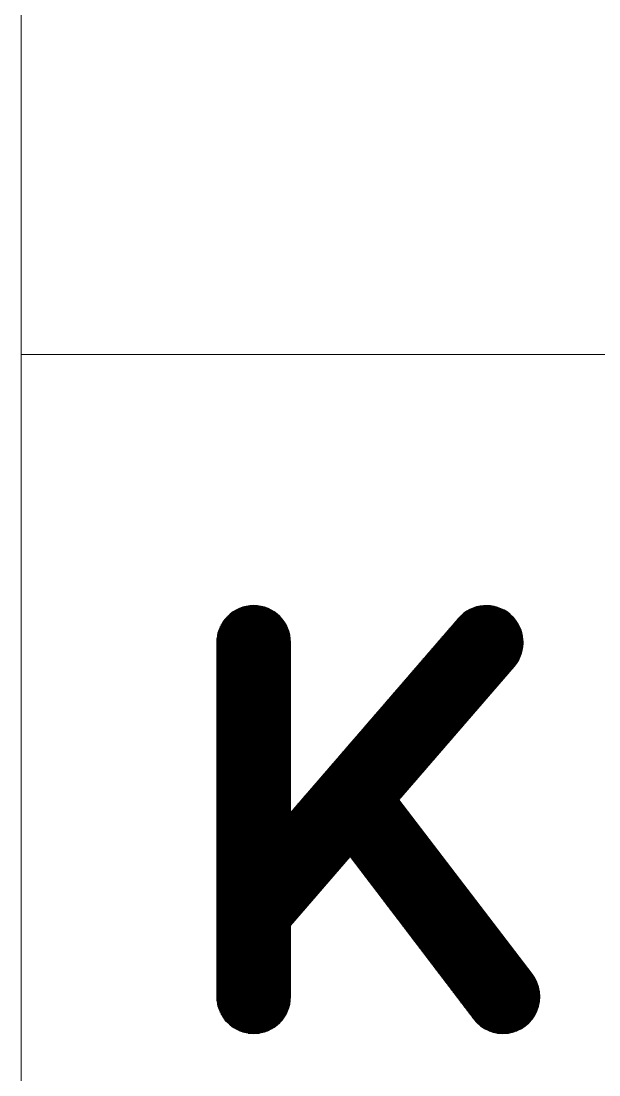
# Model space of a CAD drawing. Header units: inches. Extents: x 2106 to 2947, y -14 to 580.
# Drawn here: x 2772.9 to 2781.89, y 85.01 to 101.4 of the extents above; entities that cross this region are included whole.
import ezdxf

# ---------------------------------------------------------------- set-up
doc = ezdxf.new("R2010")
doc.units = ezdxf.units.IN
doc.header["$MEASUREMENT"] = 0
doc.layers.add('BG 0 -1', color=7, linetype='Continuous')
doc.layers.add('BG ÇÑ±¹Áö¿ª³\xad¹æ±â¼úÁÖ½ÄÈ¸»ç CI', color=7, linetype='Continuous')

msp = doc.modelspace()

# ---------------------------------------------------------------- linework, layer by layer
at = {"layer": 'BG 0 -1', "color": 7, "linetype": 'Continuous', "lineweight": 9}
for p, q in [((2772.901, 186.57), (2772.901, 4.28)), ((2772.901, 96.213), (2922.169, 96.213))]:
    msp.add_line(p, q, dxfattribs=at)
at = {"layer": 'BG ÇÑ±¹Áö¿ª³\xad¹æ±â¼úÁÖ½ÄÈ¸»ç CI', "color": 242, "linetype": 'Continuous', "lineweight": 25, "true_color": 0xd51c29}
for p, q in [((2776.438, 85.659), (2776.438, 92.302)), ((2776.455, 85.657), (2776.455, 92.304)), ((2776.473, 85.655), (2776.473, 92.306)), ((2776.49, 85.654), (2776.49, 92.307)), ((2776.507, 85.654), (2776.507, 92.308)), ((2776.525, 85.653), (2776.525, 92.308)), ((2776.542, 85.654), (2776.542, 92.308)), ((2776.559, 85.655), (2776.559, 92.307)), ((2776.577, 85.656), (2776.577, 92.305)), ((2776.594, 85.658), (2776.594, 92.303)), ((2776.612, 85.661), (2776.612, 92.301)), ((2780.05, 90.758), (2780.05, 92.301)), ((2780.067, 90.778), (2780.067, 92.304)), ((2780.084, 90.799), (2780.084, 92.305)), ((2780.102, 90.819), (2780.102, 92.307)), ((2780.119, 90.839), (2780.119, 92.308)), ((2780.137, 90.859), (2780.137, 92.308)), ((2780.154, 90.879), (2780.154, 92.308)), ((2780.171, 90.899), (2780.171, 92.307)), ((2780.189, 90.919), (2780.189, 92.306)), ((2780.206, 90.939), (2780.206, 92.304)), ((2780.223, 90.959), (2780.223, 92.302)), ((2776.113, 92.137), (2776.928, 92.137)), ((2776.125, 85.812), (2776.125, 92.15)), ((2776.131, 92.154), (2776.91, 92.154)), ((2776.143, 85.796), (2776.143, 92.165)), ((2776.15, 92.172), (2776.891, 92.172)), ((2776.16, 85.781), (2776.16, 92.18)), ((2776.171, 92.189), (2776.869, 92.189)), ((2776.177, 85.768), (2776.177, 92.194)), ((2776.195, 92.207), (2776.846, 92.207)), ((2776.195, 85.755), (2776.195, 92.206)), ((2776.212, 85.744), (2776.212, 92.218)), ((2776.222, 92.224), (2776.819, 92.224)), ((2776.229, 85.733), (2776.229, 92.228)), ((2776.247, 85.723), (2776.247, 92.238)), ((2776.252, 92.241), (2776.789, 92.241)), ((2776.264, 85.714), (2776.264, 92.247)), ((2776.282, 85.706), (2776.282, 92.256)), ((2776.288, 92.259), (2776.753, 92.259)), ((2776.299, 85.698), (2776.299, 92.263)), ((2776.316, 85.691), (2776.316, 92.27)), ((2776.332, 92.276), (2776.709, 92.276)), ((2776.334, 85.685), (2776.334, 92.277)), ((2776.351, 85.679), (2776.351, 92.282)), ((2776.368, 85.674), (2776.368, 92.287)), ((2776.386, 85.67), (2776.386, 92.292)), ((2776.392, 92.293), (2776.649, 92.293)), ((2776.403, 85.666), (2776.403, 92.296)), ((2776.421, 85.662), (2776.421, 92.299)), ((2776.629, 85.664), (2776.629, 92.298)), ((2776.646, 85.667), (2776.646, 92.294)), ((2776.664, 85.672), (2776.664, 92.29)), ((2776.681, 85.676), (2776.681, 92.285)), ((2776.698, 85.682), (2776.698, 92.28)), ((2776.716, 85.688), (2776.716, 92.274)), ((2776.733, 85.694), (2776.733, 92.267)), ((2776.75, 85.702), (2776.75, 92.26)), ((2776.768, 85.71), (2776.768, 92.252)), ((2776.785, 85.718), (2776.785, 92.243)), ((2776.803, 85.728), (2776.803, 92.234)), ((2776.82, 85.738), (2776.82, 92.223)), ((2776.837, 85.749), (2776.837, 92.212)), ((2776.855, 85.761), (2776.855, 92.2)), ((2776.872, 85.774), (2776.872, 92.187)), ((2776.889, 85.788), (2776.889, 92.173)), ((2776.907, 85.803), (2776.907, 92.158)), ((2776.924, 85.82), (2776.924, 92.141)), ((2779.73, 92.137), (2780.546, 92.137)), ((2779.737, 90.397), (2779.737, 92.144)), ((2779.748, 92.154), (2780.528, 92.154)), ((2779.754, 90.417), (2779.754, 92.161)), ((2779.767, 92.172), (2780.508, 92.172)), ((2779.772, 90.437), (2779.772, 92.176)), ((2779.789, 90.457), (2779.789, 92.19)), ((2779.789, 92.189), (2780.487, 92.189)), ((2779.807, 90.477), (2779.807, 92.202)), ((2779.813, 92.207), (2780.463, 92.207)), ((2779.824, 90.497), (2779.824, 92.214)), ((2779.839, 92.224), (2780.436, 92.224)), ((2779.841, 90.517), (2779.841, 92.225)), ((2779.859, 90.537), (2779.859, 92.235)), ((2779.87, 92.241), (2780.406, 92.241)), ((2779.876, 90.557), (2779.876, 92.245)), ((2779.893, 90.577), (2779.893, 92.253)), ((2779.905, 92.259), (2780.37, 92.259)), ((2779.911, 90.598), (2779.911, 92.261)), ((2779.928, 90.618), (2779.928, 92.268)), ((2779.945, 90.638), (2779.945, 92.275)), ((2779.949, 92.276), (2780.326, 92.276)), ((2779.963, 90.658), (2779.963, 92.281)), ((2779.98, 90.678), (2779.98, 92.286)), ((2779.998, 90.698), (2779.998, 92.291)), ((2780.01, 92.293), (2780.266, 92.293)), ((2780.015, 90.718), (2780.015, 92.295)), ((2780.032, 90.738), (2780.032, 92.298)), ((2780.241, 90.98), (2780.241, 92.299)), ((2780.258, 91), (2780.258, 92.295)), ((2780.275, 91.02), (2780.275, 92.291)), ((2780.293, 91.04), (2780.293, 92.287)), ((2780.31, 91.06), (2780.31, 92.281)), ((2780.328, 91.08), (2780.328, 92.276)), ((2780.345, 91.1), (2780.345, 92.269)), ((2780.362, 91.12), (2780.362, 92.262)), ((2780.38, 91.14), (2780.38, 92.254)), ((2780.397, 91.16), (2780.397, 92.246)), ((2780.414, 91.181), (2780.414, 92.237)), ((2780.432, 91.201), (2780.432, 92.227)), ((2780.449, 91.221), (2780.449, 92.216)), ((2780.466, 91.241), (2780.466, 92.204)), ((2780.484, 91.261), (2780.484, 92.191)), ((2780.501, 91.281), (2780.501, 92.178)), ((2780.519, 91.301), (2780.519, 92.163)), ((2780.536, 91.321), (2780.536, 92.147)), ((2776.003, 91.981), (2777.038, 91.981)), ((2776.004, 85.98), (2776.004, 91.982)), ((2776.012, 91.998), (2777.029, 91.998)), ((2776.021, 92.016), (2777.02, 92.016)), ((2776.021, 85.946), (2776.021, 92.015)), ((2776.031, 92.033), (2777.009, 92.033)), ((2776.038, 85.917), (2776.038, 92.044)), ((2776.042, 92.05), (2776.999, 92.05)), ((2776.054, 92.068), (2776.987, 92.068)), ((2776.056, 85.892), (2776.056, 92.07)), ((2776.067, 92.085), (2776.974, 92.085)), ((2776.073, 85.869), (2776.073, 92.093)), ((2776.081, 92.102), (2776.96, 92.102)), ((2776.091, 85.848), (2776.091, 92.113)), ((2776.096, 92.12), (2776.945, 92.12)), ((2776.108, 85.829), (2776.108, 92.132)), ((2776.941, 85.838), (2776.941, 92.123)), ((2776.959, 85.858), (2776.959, 92.104)), ((2776.976, 85.88), (2776.976, 92.082)), ((2776.994, 85.904), (2776.994, 92.058)), ((2777.011, 85.931), (2777.011, 92.031)), ((2777.028, 85.962), (2777.028, 92)), ((2779.705, 92.11), (2777.093, 89.086)), ((2779.593, 91.981), (2780.655, 91.981)), ((2779.598, 90.236), (2779.598, 91.986)), ((2779.608, 91.998), (2780.646, 91.998)), ((2779.616, 90.256), (2779.616, 92.007)), ((2779.623, 92.016), (2780.637, 92.016)), ((2779.633, 90.276), (2779.633, 92.027)), ((2779.638, 92.033), (2780.627, 92.033)), ((2779.65, 90.296), (2779.65, 92.047)), ((2779.653, 92.05), (2780.616, 92.05)), ((2779.668, 92.068), (2780.604, 92.068)), ((2779.668, 90.316), (2779.668, 92.067)), ((2779.683, 92.085), (2780.591, 92.085)), ((2779.685, 90.336), (2779.685, 92.087)), ((2779.698, 92.102), (2780.577, 92.102)), ((2779.702, 90.356), (2779.702, 92.107)), ((2779.714, 92.12), (2780.562, 92.12)), ((2779.72, 90.376), (2779.72, 92.127)), ((2780.553, 91.341), (2780.553, 92.129)), ((2780.571, 91.361), (2780.571, 92.11)), ((2780.588, 91.383), (2780.588, 92.089)), ((2780.605, 91.406), (2780.605, 92.066)), ((2780.623, 91.432), (2780.623, 92.039)), ((2780.64, 91.462), (2780.64, 92.01)), ((2780.657, 91.496), (2780.657, 91.975)), ((2775.955, 91.825), (2777.086, 91.825)), ((2775.958, 91.842), (2777.083, 91.842)), ((2775.962, 91.859), (2777.079, 91.859)), ((2775.966, 91.877), (2777.075, 91.877)), ((2775.969, 86.073), (2775.969, 91.888)), ((2775.971, 91.894), (2777.07, 91.894)), ((2775.976, 91.911), (2777.065, 91.911)), ((2775.982, 91.929), (2777.059, 91.929)), ((2775.986, 86.02), (2775.986, 91.941)), ((2775.988, 91.946), (2777.053, 91.946)), ((2775.996, 91.963), (2777.045, 91.963)), ((2777.046, 85.998), (2777.046, 91.963)), ((2777.063, 86.044), (2777.063, 91.918)), ((2777.08, 86.107), (2777.08, 91.854)), ((2779.458, 91.825), (2780.703, 91.825)), ((2779.459, 90.075), (2779.459, 91.826)), ((2779.473, 91.842), (2780.7, 91.842)), ((2779.477, 90.095), (2779.477, 91.846)), ((2779.488, 91.859), (2780.696, 91.859)), ((2779.494, 90.115), (2779.494, 91.866)), ((2779.503, 91.877), (2780.692, 91.877)), ((2779.511, 90.135), (2779.511, 91.886)), ((2779.518, 91.894), (2780.688, 91.894)), ((2779.529, 90.155), (2779.529, 91.906)), ((2779.533, 91.911), (2780.682, 91.911)), ((2779.546, 90.175), (2779.546, 91.926)), ((2779.548, 91.929), (2780.676, 91.929)), ((2779.563, 91.946), (2780.67, 91.946)), ((2779.563, 90.196), (2779.563, 91.946)), ((2779.578, 91.963), (2780.663, 91.963)), ((2779.581, 90.216), (2779.581, 91.966)), ((2780.675, 91.538), (2780.675, 91.933)), ((2780.692, 91.594), (2780.692, 91.877)), ((2775.948, 91.738), (2777.093, 91.738)), ((2775.948, 91.736), (2775.948, 86.226)), ((2775.948, 91.72), (2777.093, 91.72)), ((2775.948, 91.703), (2777.093, 91.703)), ((2775.948, 91.686), (2777.093, 91.686)), ((2775.948, 91.668), (2777.093, 91.668)), ((2775.948, 91.651), (2777.093, 91.651)), ((2775.949, 91.772), (2777.092, 91.772)), ((2775.949, 91.755), (2777.092, 91.755)), ((2775.951, 91.79), (2777.09, 91.79)), ((2775.952, 86.163), (2775.952, 91.798)), ((2775.953, 91.807), (2777.088, 91.807)), ((2777.093, 89.086), (2777.093, 91.736)), ((2779.303, 89.894), (2779.303, 91.645)), ((2779.308, 91.651), (2780.704, 91.651)), ((2779.32, 89.914), (2779.32, 91.665)), ((2779.323, 91.668), (2780.706, 91.668)), ((2779.338, 91.686), (2780.708, 91.686)), ((2779.338, 89.934), (2779.338, 91.685)), ((2779.353, 91.703), (2780.709, 91.703)), ((2779.355, 89.954), (2779.355, 91.705)), ((2779.368, 91.72), (2780.71, 91.72)), ((2779.372, 89.974), (2779.372, 91.725)), ((2779.383, 91.738), (2780.71, 91.738)), ((2779.39, 89.995), (2779.39, 91.745)), ((2779.398, 91.755), (2780.71, 91.755)), ((2779.407, 90.015), (2779.407, 91.765)), ((2779.413, 91.772), (2780.709, 91.772)), ((2779.425, 90.035), (2779.425, 91.785)), ((2779.428, 91.79), (2780.707, 91.79)), ((2779.442, 90.055), (2779.442, 91.806)), ((2779.443, 91.807), (2780.706, 91.807)), ((2780.71, 91.713), (2780.71, 91.759)), ((2775.948, 91.634), (2777.093, 91.634)), ((2775.948, 91.616), (2777.093, 91.616)), ((2775.948, 91.599), (2777.093, 91.599)), ((2775.948, 91.581), (2777.093, 91.581)), ((2775.948, 91.564), (2777.093, 91.564)), ((2775.948, 91.547), (2777.093, 91.547)), ((2775.948, 91.529), (2777.093, 91.529)), ((2775.948, 91.512), (2777.093, 91.512)), ((2775.948, 91.495), (2777.093, 91.495)), ((2779.164, 89.733), (2779.164, 91.484)), ((2779.173, 91.495), (2780.657, 91.495)), ((2779.181, 89.753), (2779.181, 91.504)), ((2779.188, 91.512), (2780.664, 91.512)), ((2779.199, 89.773), (2779.199, 91.524)), ((2779.203, 91.529), (2780.671, 91.529)), ((2779.216, 89.794), (2779.216, 91.544)), ((2779.218, 91.547), (2780.678, 91.547)), ((2779.233, 91.564), (2780.684, 91.564)), ((2779.234, 89.814), (2779.234, 91.564)), ((2779.248, 91.581), (2780.689, 91.581)), ((2779.251, 89.834), (2779.251, 91.584)), ((2779.263, 91.599), (2780.693, 91.599)), ((2779.268, 89.854), (2779.268, 91.605)), ((2779.278, 91.616), (2780.697, 91.616)), ((2779.286, 89.874), (2779.286, 91.625)), ((2779.293, 91.634), (2780.701, 91.634)), ((2775.948, 91.477), (2777.093, 91.477)), ((2775.948, 91.46), (2777.093, 91.46)), ((2775.948, 91.443), (2777.093, 91.443)), ((2775.948, 91.425), (2777.093, 91.425)), ((2775.948, 91.408), (2777.093, 91.408)), ((2775.948, 91.39), (2777.093, 91.39)), ((2775.948, 91.373), (2777.093, 91.373)), ((2775.948, 91.356), (2777.093, 91.356)), ((2775.948, 91.338), (2777.093, 91.338)), ((2775.948, 91.321), (2777.093, 91.321)), ((2778.778, 89.286), (2780.571, 91.362)), ((2779.023, 91.321), (2780.536, 91.321)), ((2779.025, 89.572), (2779.025, 91.323)), ((2779.038, 91.338), (2780.551, 91.338)), ((2779.043, 89.593), (2779.043, 91.343)), ((2779.053, 91.356), (2780.566, 91.356)), ((2779.06, 89.613), (2779.06, 91.363)), ((2779.068, 91.373), (2780.58, 91.373)), ((2779.077, 89.633), (2779.077, 91.383)), ((2779.083, 91.39), (2780.594, 91.39)), ((2779.095, 89.653), (2779.095, 91.404)), ((2779.098, 91.408), (2780.607, 91.408)), ((2779.112, 89.673), (2779.112, 91.424)), ((2779.113, 91.425), (2780.618, 91.425)), ((2779.128, 91.443), (2780.629, 91.443)), ((2779.129, 89.693), (2779.129, 91.444)), ((2779.143, 91.46), (2780.639, 91.46)), ((2779.147, 89.713), (2779.147, 91.464)), ((2779.158, 91.477), (2780.648, 91.477)), ((2775.948, 91.304), (2777.093, 91.304)), ((2775.948, 91.286), (2777.093, 91.286)), ((2775.948, 91.269), (2777.093, 91.269)), ((2775.948, 91.252), (2777.093, 91.252)), ((2775.948, 91.234), (2777.093, 91.234)), ((2775.948, 91.217), (2777.093, 91.217)), ((2775.948, 91.199), (2777.093, 91.199)), ((2775.948, 91.182), (2777.093, 91.182)), ((2775.948, 91.165), (2777.093, 91.165)), ((2778.886, 89.412), (2778.886, 91.162)), ((2778.888, 91.165), (2780.401, 91.165)), ((2778.903, 91.182), (2780.416, 91.182)), ((2778.904, 89.432), (2778.904, 91.182)), ((2778.918, 91.199), (2780.431, 91.199)), ((2778.921, 89.452), (2778.921, 91.203)), ((2778.933, 91.217), (2780.446, 91.217)), ((2778.938, 89.472), (2778.938, 91.223)), ((2778.948, 91.234), (2780.461, 91.234)), ((2778.956, 89.492), (2778.956, 91.243)), ((2778.963, 91.252), (2780.476, 91.252)), ((2778.973, 89.512), (2778.973, 91.263)), ((2778.978, 91.269), (2780.491, 91.269)), ((2778.99, 89.532), (2778.99, 91.283)), ((2778.993, 91.286), (2780.506, 91.286)), ((2779.008, 91.304), (2780.521, 91.304)), ((2779.008, 89.552), (2779.008, 91.303)), ((2775.948, 91.147), (2777.093, 91.147)), ((2775.948, 91.13), (2777.093, 91.13)), ((2775.948, 91.113), (2777.093, 91.113)), ((2775.948, 91.095), (2777.093, 91.095)), ((2775.948, 91.078), (2777.093, 91.078)), ((2775.948, 91.061), (2777.093, 91.061)), ((2775.948, 91.043), (2777.093, 91.043)), ((2775.948, 91.026), (2777.093, 91.026)), ((2775.948, 91.008), (2777.093, 91.008)), ((2775.948, 90.991), (2777.093, 90.991)), ((2778.738, 90.991), (2780.251, 90.991)), ((2778.747, 87.451), (2778.747, 91.002)), ((2778.753, 91.008), (2780.266, 91.008)), ((2778.765, 87.428), (2778.765, 91.022)), ((2778.768, 91.026), (2780.281, 91.026)), ((2778.782, 89.291), (2778.782, 91.042)), ((2778.783, 91.043), (2780.296, 91.043)), ((2778.798, 91.061), (2780.311, 91.061)), ((2778.799, 89.311), (2778.799, 91.062)), ((2778.813, 91.078), (2780.326, 91.078)), ((2778.817, 89.331), (2778.817, 91.082)), ((2778.828, 91.095), (2780.341, 91.095)), ((2778.834, 89.351), (2778.834, 91.102)), ((2778.843, 91.113), (2780.356, 91.113)), ((2778.852, 89.371), (2778.852, 91.122)), ((2778.858, 91.13), (2780.371, 91.13)), ((2778.869, 89.392), (2778.869, 91.142)), ((2778.873, 91.147), (2780.386, 91.147)), ((2775.948, 90.974), (2777.093, 90.974)), ((2775.948, 90.956), (2777.093, 90.956)), ((2775.948, 90.939), (2777.093, 90.939)), ((2775.948, 90.922), (2777.093, 90.922)), ((2775.948, 90.904), (2777.093, 90.904)), ((2775.948, 90.887), (2777.093, 90.887)), ((2775.948, 90.869), (2777.093, 90.869)), ((2775.948, 90.852), (2777.093, 90.852)), ((2775.948, 90.835), (2777.093, 90.835)), ((2778.603, 90.835), (2780.116, 90.835)), ((2778.608, 87.634), (2778.608, 90.841)), ((2778.618, 90.852), (2780.131, 90.852)), ((2778.626, 87.611), (2778.626, 90.861)), ((2778.633, 90.869), (2780.146, 90.869)), ((2778.643, 87.588), (2778.643, 90.881)), ((2778.648, 90.887), (2780.161, 90.887)), ((2778.661, 87.565), (2778.661, 90.901)), ((2778.663, 90.904), (2780.176, 90.904)), ((2778.678, 90.922), (2780.191, 90.922)), ((2778.678, 87.542), (2778.678, 90.921)), ((2778.693, 90.939), (2780.206, 90.939)), ((2778.695, 87.519), (2778.695, 90.941)), ((2778.708, 90.956), (2780.221, 90.956)), ((2778.713, 87.496), (2778.713, 90.961)), ((2778.723, 90.974), (2780.236, 90.974)), ((2778.73, 87.474), (2778.73, 90.981)), ((2775.948, 90.817), (2777.093, 90.817)), ((2775.948, 90.8), (2777.093, 90.8)), ((2775.948, 90.783), (2777.093, 90.783)), ((2775.948, 90.765), (2777.093, 90.765)), ((2775.948, 90.748), (2777.093, 90.748)), ((2775.948, 90.731), (2777.093, 90.731)), ((2775.948, 90.713), (2777.093, 90.713)), ((2775.948, 90.696), (2777.093, 90.696)), ((2775.948, 90.678), (2777.093, 90.678)), ((2775.948, 90.661), (2777.093, 90.661)), ((2778.453, 90.661), (2779.966, 90.661)), ((2778.468, 90.678), (2779.981, 90.678)), ((2778.47, 87.816), (2778.47, 90.68)), ((2778.483, 90.696), (2779.996, 90.696)), ((2778.487, 87.793), (2778.487, 90.7)), ((2778.498, 90.713), (2780.011, 90.713)), ((2778.504, 87.771), (2778.504, 90.72)), ((2778.513, 90.731), (2780.026, 90.731)), ((2778.522, 87.748), (2778.522, 90.74)), ((2778.528, 90.748), (2780.041, 90.748)), ((2778.539, 87.725), (2778.539, 90.76)), ((2778.543, 90.765), (2780.056, 90.765)), ((2778.556, 87.702), (2778.556, 90.78)), ((2778.558, 90.783), (2780.071, 90.783)), ((2778.573, 90.8), (2780.086, 90.8)), ((2778.574, 87.679), (2778.574, 90.801)), ((2778.588, 90.817), (2780.101, 90.817)), ((2778.591, 87.656), (2778.591, 90.821)), ((2775.948, 90.644), (2777.093, 90.644)), ((2775.948, 90.626), (2777.093, 90.626)), ((2775.948, 90.609), (2777.093, 90.609)), ((2775.948, 90.592), (2777.093, 90.592)), ((2775.948, 90.574), (2777.093, 90.574)), ((2775.948, 90.557), (2777.093, 90.557)), ((2775.948, 90.54), (2777.093, 90.54)), ((2775.948, 90.522), (2777.093, 90.522)), ((2775.948, 90.505), (2777.093, 90.505)), ((2778.313, 88.022), (2778.313, 90.499)), ((2778.318, 90.505), (2779.831, 90.505)), ((2778.331, 87.999), (2778.331, 90.519)), ((2778.333, 90.522), (2779.846, 90.522)), ((2778.348, 90.54), (2779.861, 90.54)), ((2778.348, 87.976), (2778.348, 90.539)), ((2778.363, 90.557), (2779.876, 90.557)), ((2778.365, 87.953), (2778.365, 90.559)), ((2778.378, 90.574), (2779.891, 90.574)), ((2778.383, 87.93), (2778.383, 90.579)), ((2778.393, 90.592), (2779.906, 90.592)), ((2778.4, 87.908), (2778.4, 90.6)), ((2778.408, 90.609), (2779.921, 90.609)), ((2778.417, 87.885), (2778.417, 90.62)), ((2778.423, 90.626), (2779.936, 90.626)), ((2778.435, 87.862), (2778.435, 90.64)), ((2778.438, 90.644), (2779.951, 90.644)), ((2778.452, 87.839), (2778.452, 90.66)), ((2775.948, 90.487), (2777.093, 90.487)), ((2775.948, 90.47), (2777.093, 90.47)), ((2775.948, 90.453), (2777.093, 90.453)), ((2775.948, 90.435), (2777.093, 90.435)), ((2775.948, 90.418), (2777.093, 90.418)), ((2775.948, 90.401), (2777.093, 90.401)), ((2775.948, 90.383), (2777.093, 90.383)), ((2775.948, 90.366), (2777.093, 90.366)), ((2775.948, 90.349), (2777.093, 90.349)), ((2778.174, 88.204), (2778.174, 90.338)), ((2778.183, 90.349), (2779.696, 90.349)), ((2778.192, 88.182), (2778.192, 90.358)), ((2778.198, 90.366), (2779.711, 90.366)), ((2778.209, 88.159), (2778.209, 90.378)), ((2778.213, 90.383), (2779.726, 90.383)), ((2778.226, 88.136), (2778.226, 90.398)), ((2778.228, 90.401), (2779.741, 90.401)), ((2778.243, 90.418), (2779.756, 90.418)), ((2778.244, 88.113), (2778.244, 90.419)), ((2778.258, 90.435), (2779.771, 90.435)), ((2778.261, 88.09), (2778.261, 90.439)), ((2778.273, 90.453), (2779.786, 90.453)), ((2778.279, 88.067), (2778.279, 90.459)), ((2778.288, 90.47), (2779.801, 90.47)), ((2778.296, 88.045), (2778.296, 90.479)), ((2778.303, 90.487), (2779.816, 90.487)), ((2775.948, 90.331), (2777.093, 90.331)), ((2775.948, 90.314), (2777.093, 90.314)), ((2775.948, 90.296), (2777.093, 90.296)), ((2775.948, 90.279), (2777.093, 90.279)), ((2775.948, 90.262), (2777.093, 90.262)), ((2775.948, 90.244), (2777.093, 90.244)), ((2775.948, 90.227), (2777.093, 90.227)), ((2775.948, 90.21), (2777.093, 90.21)), ((2775.948, 90.192), (2777.093, 90.192)), ((2775.948, 90.175), (2777.093, 90.175)), ((2778.033, 90.175), (2779.546, 90.175)), ((2778.035, 88.387), (2778.035, 90.177)), ((2778.048, 90.192), (2779.561, 90.192)), ((2778.053, 88.364), (2778.053, 90.197)), ((2778.063, 90.21), (2779.576, 90.21)), ((2778.07, 88.342), (2778.07, 90.218)), ((2778.078, 90.227), (2779.591, 90.227)), ((2778.087, 88.319), (2778.087, 90.238)), ((2778.093, 90.244), (2779.606, 90.244)), ((2778.105, 88.296), (2778.105, 90.258)), ((2778.108, 90.262), (2779.621, 90.262)), ((2778.122, 88.273), (2778.122, 90.278)), ((2778.123, 90.279), (2779.636, 90.279)), ((2778.138, 90.296), (2779.651, 90.296)), ((2778.14, 88.25), (2778.14, 90.298)), ((2778.153, 90.314), (2779.666, 90.314)), ((2778.157, 88.227), (2778.157, 90.318)), ((2778.168, 90.331), (2779.681, 90.331)), ((2775.948, 90.158), (2777.093, 90.158)), ((2775.948, 90.14), (2777.093, 90.14)), ((2775.948, 90.123), (2777.093, 90.123)), ((2775.948, 90.105), (2777.093, 90.105)), ((2775.948, 90.088), (2777.093, 90.088)), ((2775.948, 90.071), (2777.093, 90.071)), ((2775.948, 90.053), (2777.093, 90.053)), ((2775.948, 90.036), (2777.093, 90.036)), ((2775.948, 90.019), (2777.093, 90.019)), ((2777.896, 88.266), (2777.896, 90.017)), ((2777.898, 90.019), (2779.411, 90.019)), ((2777.913, 90.036), (2779.426, 90.036)), ((2777.914, 88.286), (2777.914, 90.037)), ((2777.928, 90.053), (2779.441, 90.053)), ((2777.931, 88.306), (2777.931, 90.057)), ((2777.943, 90.071), (2779.456, 90.071)), ((2777.949, 88.326), (2777.949, 90.077)), ((2777.958, 90.088), (2779.471, 90.088)), ((2777.966, 88.346), (2777.966, 90.097)), ((2777.973, 90.105), (2779.486, 90.105)), ((2777.983, 88.366), (2777.983, 90.117)), ((2777.988, 90.123), (2779.501, 90.123)), ((2778.001, 88.386), (2778.001, 90.137)), ((2778.003, 90.14), (2779.516, 90.14)), ((2778.018, 90.158), (2779.531, 90.158)), ((2778.018, 88.407), (2778.018, 90.157)), ((2775.948, 90.001), (2777.093, 90.001)), ((2775.948, 89.984), (2777.093, 89.984)), ((2775.948, 89.967), (2777.093, 89.967)), ((2775.948, 89.949), (2777.093, 89.949)), ((2775.948, 89.932), (2777.093, 89.932)), ((2775.948, 89.914), (2777.093, 89.914)), ((2775.948, 89.897), (2777.093, 89.897)), ((2775.948, 89.88), (2777.093, 89.88)), ((2775.948, 89.862), (2777.093, 89.862)), ((2775.948, 89.845), (2777.093, 89.845)), ((2777.748, 89.845), (2779.261, 89.845)), ((2777.758, 88.105), (2777.758, 89.856)), ((2777.763, 89.862), (2779.276, 89.862)), ((2777.775, 88.125), (2777.775, 89.876)), ((2777.778, 89.88), (2779.291, 89.88)), ((2777.792, 88.145), (2777.792, 89.896)), ((2777.793, 89.897), (2779.306, 89.897)), ((2777.808, 89.914), (2779.321, 89.914)), ((2777.81, 88.165), (2777.81, 89.916)), ((2777.823, 89.932), (2779.336, 89.932)), ((2777.827, 88.185), (2777.827, 89.936)), ((2777.838, 89.949), (2779.351, 89.949)), ((2777.844, 88.206), (2777.844, 89.956)), ((2777.853, 89.967), (2779.366, 89.967)), ((2777.862, 88.226), (2777.862, 89.976)), ((2777.868, 89.984), (2779.381, 89.984)), ((2777.879, 88.246), (2777.879, 89.996)), ((2777.883, 90.001), (2779.396, 90.001)), ((2775.948, 89.828), (2777.093, 89.828)), ((2775.948, 89.81), (2777.093, 89.81)), ((2775.948, 89.793), (2777.093, 89.793)), ((2775.948, 89.776), (2777.093, 89.776)), ((2775.948, 89.758), (2777.093, 89.758)), ((2775.948, 89.741), (2777.093, 89.741)), ((2775.948, 89.723), (2777.093, 89.723)), ((2775.948, 89.706), (2777.093, 89.706)), ((2775.948, 89.689), (2777.093, 89.689)), ((2777.613, 89.689), (2779.126, 89.689)), ((2777.619, 87.944), (2777.619, 89.695)), ((2777.628, 89.706), (2779.141, 89.706)), ((2777.636, 87.964), (2777.636, 89.715)), ((2777.643, 89.723), (2779.156, 89.723)), ((2777.653, 87.984), (2777.653, 89.735)), ((2777.658, 89.741), (2779.171, 89.741)), ((2777.671, 88.005), (2777.671, 89.755)), ((2777.673, 89.758), (2779.186, 89.758)), ((2777.688, 89.776), (2779.201, 89.776)), ((2777.688, 88.025), (2777.688, 89.775)), ((2777.703, 89.793), (2779.216, 89.793)), ((2777.705, 88.045), (2777.705, 89.795)), ((2777.718, 89.81), (2779.231, 89.81)), ((2777.723, 88.065), (2777.723, 89.816)), ((2777.733, 89.828), (2779.246, 89.828)), ((2777.74, 88.085), (2777.74, 89.836)), ((2775.948, 89.671), (2777.093, 89.671)), ((2775.948, 89.654), (2777.093, 89.654)), ((2775.948, 89.637), (2777.093, 89.637)), ((2775.948, 89.619), (2777.093, 89.619)), ((2775.948, 89.602), (2777.093, 89.602)), ((2775.948, 89.585), (2777.093, 89.585)), ((2775.948, 89.567), (2777.093, 89.567)), ((2775.948, 89.55), (2777.093, 89.55)), ((2775.948, 89.532), (2777.093, 89.532)), ((2775.948, 89.515), (2777.093, 89.515)), ((2777.462, 87.763), (2777.462, 89.514)), ((2777.463, 89.515), (2778.976, 89.515)), ((2777.478, 89.532), (2778.991, 89.532)), ((2777.48, 87.783), (2777.48, 89.534)), ((2777.493, 89.55), (2779.006, 89.55)), ((2777.497, 87.804), (2777.497, 89.554)), ((2777.508, 89.567), (2779.021, 89.567)), ((2777.514, 87.824), (2777.514, 89.574)), ((2777.523, 89.585), (2779.036, 89.585)), ((2777.532, 87.844), (2777.532, 89.594)), ((2777.538, 89.602), (2779.051, 89.602)), ((2777.549, 87.864), (2777.549, 89.615)), ((2777.553, 89.619), (2779.066, 89.619)), ((2777.567, 87.884), (2777.567, 89.635)), ((2777.568, 89.637), (2779.081, 89.637)), ((2777.583, 89.654), (2779.096, 89.654)), ((2777.584, 87.904), (2777.584, 89.655)), ((2777.598, 89.671), (2779.111, 89.671)), ((2777.601, 87.924), (2777.601, 89.675)), ((2775.948, 89.498), (2777.093, 89.498)), ((2775.948, 89.48), (2777.093, 89.48)), ((2775.948, 89.463), (2777.093, 89.463)), ((2775.948, 89.446), (2777.093, 89.446)), ((2775.948, 89.428), (2777.093, 89.428)), ((2775.948, 89.411), (2777.093, 89.411)), ((2775.948, 89.394), (2777.093, 89.394)), ((2775.948, 89.376), (2777.093, 89.376)), ((2775.948, 89.359), (2777.093, 89.359)), ((2777.323, 87.603), (2777.323, 89.353)), ((2777.328, 89.359), (2778.841, 89.359)), ((2777.341, 87.623), (2777.341, 89.373)), ((2777.343, 89.376), (2778.856, 89.376)), ((2777.358, 89.394), (2778.871, 89.394)), ((2777.358, 87.643), (2777.358, 89.393)), ((2777.373, 89.411), (2778.886, 89.411)), ((2777.376, 87.663), (2777.376, 89.414)), ((2777.388, 89.428), (2778.901, 89.428)), ((2777.393, 87.683), (2777.393, 89.434)), ((2777.403, 89.446), (2778.916, 89.446)), ((2777.41, 87.703), (2777.41, 89.454)), ((2777.418, 89.463), (2778.931, 89.463)), ((2777.428, 87.723), (2777.428, 89.474)), ((2777.433, 89.48), (2778.946, 89.48)), ((2777.445, 87.743), (2777.445, 89.494)), ((2777.448, 89.498), (2778.961, 89.498)), ((2775.948, 89.341), (2777.093, 89.341)), ((2775.948, 89.324), (2777.093, 89.324)), ((2775.948, 89.307), (2777.093, 89.307)), ((2775.948, 89.289), (2777.093, 89.289)), ((2775.948, 89.272), (2777.093, 89.272)), ((2775.948, 89.255), (2777.093, 89.255)), ((2775.948, 89.237), (2777.093, 89.237)), ((2775.948, 89.22), (2777.093, 89.22)), ((2775.948, 89.203), (2777.093, 89.203)), ((2775.948, 89.185), (2777.093, 89.185)), ((2777.178, 89.185), (2778.855, 89.185)), ((2777.185, 87.442), (2777.185, 89.192)), ((2777.193, 89.203), (2778.842, 89.203)), ((2777.202, 87.462), (2777.202, 89.213)), ((2777.208, 89.22), (2778.829, 89.22)), ((2777.219, 87.482), (2777.219, 89.233)), ((2777.223, 89.237), (2778.816, 89.237)), ((2777.237, 87.502), (2777.237, 89.253)), ((2777.238, 89.255), (2778.802, 89.255)), ((2777.253, 89.272), (2778.789, 89.272)), ((2777.254, 87.522), (2777.254, 89.273)), ((2777.268, 89.289), (2778.781, 89.289)), ((2777.271, 87.542), (2777.271, 89.293)), ((2777.283, 89.307), (2778.796, 89.307)), ((2777.289, 87.562), (2777.289, 89.313)), ((2777.298, 89.324), (2778.811, 89.324)), ((2777.306, 87.582), (2777.306, 89.333)), ((2777.313, 89.341), (2778.826, 89.341)), ((2780.852, 86.574), (2778.778, 89.286)), ((2778.782, 87.405), (2778.782, 89.281)), ((2778.799, 87.382), (2778.799, 89.258)), ((2778.817, 87.359), (2778.817, 89.236)), ((2778.834, 87.337), (2778.834, 89.213)), ((2778.852, 87.314), (2778.852, 89.19)), ((2775.948, 89.168), (2777.093, 89.168)), ((2775.948, 89.15), (2777.093, 89.15)), ((2775.948, 89.133), (2777.093, 89.133)), ((2775.948, 89.116), (2777.093, 89.116)), ((2775.948, 89.098), (2777.093, 89.098)), ((2775.948, 89.081), (2778.935, 89.081)), ((2775.948, 89.064), (2778.948, 89.064)), ((2775.948, 89.046), (2778.962, 89.046)), ((2775.948, 89.029), (2778.975, 89.029)), ((2777.098, 87.341), (2777.098, 89.092)), ((2777.103, 89.098), (2778.922, 89.098)), ((2777.115, 87.361), (2777.115, 89.112)), ((2777.118, 89.116), (2778.909, 89.116)), ((2777.132, 87.381), (2777.132, 89.132)), ((2777.133, 89.133), (2778.895, 89.133)), ((2777.148, 89.15), (2778.882, 89.15)), ((2777.15, 87.402), (2777.15, 89.152)), ((2777.163, 89.168), (2778.869, 89.168)), ((2777.167, 87.422), (2777.167, 89.172)), ((2778.869, 87.291), (2778.869, 89.167)), ((2778.886, 87.268), (2778.886, 89.145)), ((2778.904, 87.245), (2778.904, 89.122)), ((2778.921, 87.222), (2778.921, 89.099)), ((2778.938, 87.2), (2778.938, 89.077)), ((2778.956, 87.177), (2778.956, 89.054)), ((2778.973, 87.154), (2778.973, 89.031)), ((2775.948, 89.011), (2778.988, 89.011)), ((2775.948, 88.994), (2779.001, 88.994)), ((2775.948, 88.977), (2779.015, 88.977)), ((2775.948, 88.959), (2779.028, 88.959)), ((2775.948, 88.942), (2779.041, 88.942)), ((2775.948, 88.925), (2779.055, 88.925)), ((2775.948, 88.907), (2779.068, 88.907)), ((2775.948, 88.89), (2779.081, 88.89)), ((2775.948, 88.873), (2779.094, 88.873)), ((2778.99, 87.131), (2778.99, 89.009)), ((2779.008, 87.108), (2779.008, 88.986)), ((2779.025, 87.085), (2779.025, 88.963)), ((2779.043, 87.063), (2779.043, 88.94)), ((2779.06, 87.04), (2779.06, 88.918)), ((2779.077, 87.017), (2779.077, 88.895)), ((2779.095, 86.994), (2779.095, 88.872)), ((2775.948, 88.855), (2779.108, 88.855)), ((2775.948, 88.838), (2779.121, 88.838)), ((2775.948, 88.82), (2779.134, 88.82)), ((2775.948, 88.803), (2779.147, 88.803)), ((2775.948, 88.786), (2779.161, 88.786)), ((2775.948, 88.768), (2779.174, 88.768)), ((2775.948, 88.751), (2779.187, 88.751)), ((2775.948, 88.734), (2779.201, 88.734)), ((2775.948, 88.716), (2779.214, 88.716)), ((2775.948, 88.699), (2779.227, 88.699)), ((2779.112, 86.971), (2779.112, 88.85)), ((2779.129, 86.948), (2779.129, 88.827)), ((2779.147, 86.926), (2779.147, 88.804)), ((2779.164, 86.903), (2779.164, 88.781)), ((2779.181, 86.88), (2779.181, 88.759)), ((2779.199, 86.857), (2779.199, 88.736)), ((2779.216, 86.834), (2779.216, 88.713)), ((2775.948, 88.682), (2779.24, 88.682)), ((2775.948, 88.664), (2779.254, 88.664)), ((2775.948, 88.647), (2779.267, 88.647)), ((2775.948, 88.629), (2779.28, 88.629)), ((2775.948, 88.612), (2779.293, 88.612)), ((2775.948, 88.595), (2779.307, 88.595)), ((2775.948, 88.577), (2779.32, 88.577)), ((2775.948, 88.56), (2779.333, 88.56)), ((2775.948, 88.543), (2779.347, 88.543)), ((2779.234, 86.811), (2779.234, 88.691)), ((2779.251, 86.788), (2779.251, 88.668)), ((2779.268, 86.766), (2779.268, 88.645)), ((2779.286, 86.743), (2779.286, 88.622)), ((2779.303, 86.72), (2779.303, 88.6)), ((2779.32, 86.697), (2779.32, 88.577)), ((2779.338, 86.674), (2779.338, 88.554)), ((2779.355, 86.651), (2779.355, 88.532)), ((2775.948, 88.525), (2779.36, 88.525)), ((2775.948, 88.508), (2779.373, 88.508)), ((2775.948, 88.491), (2779.386, 88.491)), ((2775.948, 88.473), (2779.4, 88.473)), ((2775.948, 88.456), (2779.413, 88.456)), ((2775.948, 88.438), (2779.426, 88.438)), ((2775.948, 88.421), (2779.44, 88.421)), ((2775.948, 88.404), (2778.016, 88.404)), ((2775.948, 88.386), (2778.001, 88.386)), ((2775.948, 88.369), (2777.986, 88.369)), ((2777.093, 87.335), (2778.019, 88.408)), ((2778.019, 88.408), (2779.943, 85.879)), ((2778.023, 88.404), (2779.453, 88.404)), ((2778.036, 88.386), (2779.466, 88.386)), ((2778.049, 88.369), (2779.479, 88.369)), ((2779.372, 86.629), (2779.372, 88.509)), ((2779.39, 86.606), (2779.39, 88.486)), ((2779.407, 86.583), (2779.407, 88.463)), ((2779.425, 86.56), (2779.425, 88.441)), ((2779.442, 86.537), (2779.442, 88.418)), ((2779.459, 86.514), (2779.459, 88.395)), ((2779.477, 86.492), (2779.477, 88.373)), ((2775.948, 88.352), (2777.971, 88.352)), ((2775.948, 88.334), (2777.956, 88.334)), ((2775.948, 88.317), (2777.941, 88.317)), ((2775.948, 88.3), (2777.926, 88.3)), ((2775.948, 88.282), (2777.911, 88.282)), ((2775.948, 88.265), (2777.896, 88.265)), ((2775.948, 88.247), (2777.881, 88.247)), ((2775.948, 88.23), (2777.866, 88.23)), ((2775.948, 88.213), (2777.851, 88.213)), ((2778.062, 88.352), (2779.493, 88.352)), ((2778.076, 88.334), (2779.506, 88.334)), ((2778.089, 88.317), (2779.519, 88.317)), ((2778.102, 88.3), (2779.532, 88.3)), ((2778.115, 88.282), (2779.546, 88.282)), ((2778.128, 88.265), (2779.559, 88.265)), ((2778.142, 88.247), (2779.572, 88.247)), ((2778.155, 88.23), (2779.586, 88.23)), ((2778.168, 88.213), (2779.599, 88.213)), ((2779.494, 86.469), (2779.494, 88.35)), ((2779.511, 86.446), (2779.511, 88.327)), ((2779.529, 86.423), (2779.529, 88.304)), ((2779.546, 86.4), (2779.546, 88.282)), ((2779.563, 86.377), (2779.563, 88.259)), ((2779.581, 86.355), (2779.581, 88.236)), ((2779.598, 86.332), (2779.598, 88.214)), ((2775.948, 88.195), (2777.836, 88.195)), ((2775.948, 88.178), (2777.821, 88.178)), ((2775.948, 88.161), (2777.806, 88.161)), ((2775.948, 88.143), (2777.791, 88.143)), ((2775.948, 88.126), (2777.776, 88.126)), ((2775.948, 88.109), (2777.761, 88.109)), ((2775.948, 88.091), (2777.746, 88.091)), ((2775.948, 88.074), (2777.731, 88.074)), ((2775.948, 88.056), (2777.716, 88.056)), ((2775.948, 88.039), (2777.701, 88.039)), ((2778.181, 88.195), (2779.612, 88.195)), ((2778.194, 88.178), (2779.625, 88.178)), ((2778.208, 88.161), (2779.639, 88.161)), ((2778.221, 88.143), (2779.652, 88.143)), ((2778.234, 88.126), (2779.665, 88.126)), ((2778.247, 88.109), (2779.678, 88.109)), ((2778.26, 88.091), (2779.692, 88.091)), ((2778.274, 88.074), (2779.705, 88.074)), ((2778.287, 88.056), (2779.718, 88.056)), ((2778.3, 88.039), (2779.732, 88.039)), ((2779.616, 86.309), (2779.616, 88.191)), ((2779.633, 86.286), (2779.633, 88.168)), ((2779.65, 86.263), (2779.65, 88.145)), ((2779.668, 86.24), (2779.668, 88.123)), ((2779.685, 86.218), (2779.685, 88.1)), ((2779.702, 86.195), (2779.702, 88.077)), ((2779.72, 86.172), (2779.72, 88.055)), ((2775.948, 88.022), (2777.686, 88.022)), ((2775.948, 88.004), (2777.671, 88.004)), ((2775.948, 87.987), (2777.656, 87.987)), ((2775.948, 87.97), (2777.641, 87.97)), ((2775.948, 87.952), (2777.626, 87.952)), ((2775.948, 87.935), (2777.611, 87.935)), ((2775.948, 87.918), (2777.596, 87.918)), ((2775.948, 87.9), (2777.581, 87.9)), ((2775.948, 87.883), (2777.566, 87.883)), ((2778.313, 88.022), (2779.745, 88.022)), ((2778.326, 88.004), (2779.758, 88.004)), ((2778.34, 87.987), (2779.771, 87.987)), ((2778.353, 87.97), (2779.785, 87.97)), ((2778.366, 87.952), (2779.798, 87.952)), ((2778.379, 87.935), (2779.811, 87.935)), ((2778.392, 87.918), (2779.825, 87.918)), ((2778.406, 87.9), (2779.838, 87.9)), ((2778.419, 87.883), (2779.851, 87.883)), ((2779.737, 86.149), (2779.737, 88.032)), ((2779.754, 86.126), (2779.754, 88.009)), ((2779.772, 86.103), (2779.772, 87.986)), ((2779.789, 86.08), (2779.789, 87.964)), ((2779.807, 86.058), (2779.807, 87.941)), ((2779.824, 86.035), (2779.824, 87.918)), ((2779.841, 86.012), (2779.841, 87.896)), ((2775.948, 87.865), (2777.551, 87.865)), ((2775.948, 87.848), (2777.536, 87.848)), ((2775.948, 87.831), (2777.521, 87.831)), ((2775.948, 87.813), (2777.506, 87.813)), ((2775.948, 87.796), (2777.491, 87.796)), ((2775.948, 87.779), (2777.476, 87.779)), ((2775.948, 87.761), (2777.461, 87.761)), ((2775.948, 87.744), (2777.446, 87.744)), ((2775.948, 87.727), (2777.431, 87.727)), ((2778.432, 87.865), (2779.864, 87.865)), ((2778.445, 87.848), (2779.878, 87.848)), ((2778.458, 87.831), (2779.891, 87.831)), ((2778.472, 87.813), (2779.904, 87.813)), ((2778.485, 87.796), (2779.917, 87.796)), ((2778.498, 87.779), (2779.931, 87.779)), ((2778.511, 87.761), (2779.944, 87.761)), ((2778.525, 87.744), (2779.957, 87.744)), ((2778.538, 87.727), (2779.971, 87.727)), ((2779.859, 85.989), (2779.859, 87.873)), ((2779.876, 85.966), (2779.876, 87.85)), ((2779.893, 85.943), (2779.893, 87.827)), ((2779.911, 85.921), (2779.911, 87.805)), ((2779.928, 85.898), (2779.928, 87.782)), ((2779.945, 85.875), (2779.945, 87.759)), ((2779.963, 85.854), (2779.963, 87.737)), ((2779.98, 85.834), (2779.98, 87.714)), ((2775.948, 87.709), (2777.416, 87.709)), ((2775.948, 87.692), (2777.401, 87.692)), ((2775.948, 87.674), (2777.386, 87.674)), ((2775.948, 87.657), (2777.371, 87.657)), ((2775.948, 87.64), (2777.356, 87.64)), ((2775.948, 87.622), (2777.341, 87.622)), ((2775.948, 87.605), (2777.326, 87.605)), ((2775.948, 87.588), (2777.311, 87.588)), ((2775.948, 87.57), (2777.296, 87.57)), ((2775.948, 87.553), (2777.281, 87.553)), ((2778.551, 87.709), (2779.984, 87.709)), ((2778.564, 87.692), (2779.997, 87.692)), ((2778.577, 87.674), (2780.01, 87.674)), ((2778.591, 87.657), (2780.024, 87.657)), ((2778.604, 87.64), (2780.037, 87.64)), ((2778.617, 87.622), (2780.05, 87.622)), ((2778.63, 87.605), (2780.063, 87.605)), ((2778.643, 87.588), (2780.077, 87.588)), ((2778.657, 87.57), (2780.09, 87.57)), ((2778.67, 87.553), (2780.103, 87.553)), ((2779.998, 85.817), (2779.998, 87.691)), ((2780.015, 85.8), (2780.015, 87.668)), ((2780.032, 85.785), (2780.032, 87.646)), ((2780.05, 85.771), (2780.05, 87.623)), ((2780.067, 85.759), (2780.067, 87.6)), ((2780.084, 85.747), (2780.084, 87.578)), ((2780.102, 85.736), (2780.102, 87.555)), ((2775.948, 87.536), (2777.266, 87.536)), ((2775.948, 87.518), (2777.251, 87.518)), ((2775.948, 87.501), (2777.236, 87.501)), ((2775.948, 87.483), (2777.221, 87.483)), ((2775.948, 87.466), (2777.206, 87.466)), ((2775.948, 87.449), (2777.191, 87.449)), ((2775.948, 87.431), (2777.176, 87.431)), ((2775.948, 87.414), (2777.161, 87.414)), ((2775.948, 87.397), (2777.146, 87.397)), ((2778.683, 87.536), (2780.117, 87.536)), ((2778.696, 87.518), (2780.13, 87.518)), ((2778.709, 87.501), (2780.143, 87.501)), ((2778.723, 87.483), (2780.156, 87.483)), ((2778.736, 87.466), (2780.17, 87.466)), ((2778.749, 87.449), (2780.183, 87.449)), ((2778.762, 87.431), (2780.196, 87.431)), ((2778.775, 87.414), (2780.21, 87.414)), ((2778.789, 87.397), (2780.223, 87.397)), ((2780.119, 85.726), (2780.119, 87.532)), ((2780.137, 85.717), (2780.137, 87.509)), ((2780.154, 85.708), (2780.154, 87.487)), ((2780.171, 85.7), (2780.171, 87.464)), ((2780.189, 85.693), (2780.189, 87.441)), ((2780.206, 85.687), (2780.206, 87.419)), ((2780.223, 85.681), (2780.223, 87.396)), ((2775.948, 87.379), (2777.131, 87.379)), ((2775.948, 87.362), (2777.116, 87.362)), ((2775.948, 87.345), (2777.101, 87.345)), ((2775.948, 87.327), (2777.093, 87.327)), ((2775.948, 87.31), (2777.093, 87.31)), ((2775.948, 87.292), (2777.093, 87.292)), ((2775.948, 87.275), (2777.093, 87.275)), ((2775.948, 87.258), (2777.093, 87.258)), ((2775.948, 87.24), (2777.093, 87.24)), ((2775.948, 87.223), (2777.093, 87.223)), ((2777.093, 86.226), (2777.093, 87.335)), ((2778.802, 87.379), (2780.236, 87.379)), ((2778.815, 87.362), (2780.249, 87.362)), ((2778.828, 87.345), (2780.263, 87.345)), ((2778.841, 87.327), (2780.276, 87.327)), ((2778.855, 87.31), (2780.289, 87.31)), ((2778.868, 87.292), (2780.302, 87.292)), ((2778.881, 87.275), (2780.316, 87.275)), ((2778.894, 87.258), (2780.329, 87.258)), ((2778.907, 87.24), (2780.342, 87.24)), ((2778.921, 87.223), (2780.356, 87.223)), ((2780.241, 85.675), (2780.241, 87.373)), ((2780.258, 85.671), (2780.258, 87.35)), ((2780.275, 85.667), (2780.275, 87.328)), ((2780.293, 85.663), (2780.293, 87.305)), ((2780.31, 85.66), (2780.31, 87.282)), ((2780.328, 85.658), (2780.328, 87.26)), ((2780.345, 85.656), (2780.345, 87.237)), ((2775.948, 87.206), (2777.093, 87.206)), ((2775.948, 87.188), (2777.093, 87.188)), ((2775.948, 87.171), (2777.093, 87.171)), ((2775.948, 87.153), (2777.093, 87.153)), ((2775.948, 87.136), (2777.093, 87.136)), ((2775.948, 87.119), (2777.093, 87.119)), ((2775.948, 87.101), (2777.093, 87.101)), ((2775.948, 87.084), (2777.093, 87.084)), ((2775.948, 87.067), (2777.093, 87.067)), ((2778.934, 87.206), (2780.369, 87.206)), ((2778.947, 87.188), (2780.382, 87.188)), ((2778.96, 87.171), (2780.395, 87.171)), ((2778.973, 87.153), (2780.409, 87.153)), ((2778.987, 87.136), (2780.422, 87.136)), ((2779, 87.119), (2780.435, 87.119)), ((2779.013, 87.101), (2780.448, 87.101)), ((2779.026, 87.084), (2780.462, 87.084)), ((2779.039, 87.067), (2780.475, 87.067)), ((2780.362, 85.655), (2780.362, 87.214)), ((2780.38, 85.654), (2780.38, 87.191)), ((2780.397, 85.653), (2780.397, 87.169)), ((2780.414, 85.654), (2780.414, 87.146)), ((2780.432, 85.654), (2780.432, 87.123)), ((2780.449, 85.656), (2780.449, 87.101)), ((2780.466, 85.658), (2780.466, 87.078)), ((2780.484, 85.66), (2780.484, 87.055)), ((2775.948, 87.049), (2777.093, 87.049)), ((2775.948, 87.032), (2777.093, 87.032)), ((2775.948, 87.015), (2777.093, 87.015)), ((2775.948, 86.997), (2777.093, 86.997)), ((2775.948, 86.98), (2777.093, 86.98)), ((2775.948, 86.962), (2777.093, 86.962)), ((2775.948, 86.945), (2777.093, 86.945)), ((2775.948, 86.928), (2777.093, 86.928)), ((2775.948, 86.91), (2777.093, 86.91)), ((2775.948, 86.893), (2777.093, 86.893)), ((2779.053, 87.049), (2780.488, 87.049)), ((2779.066, 87.032), (2780.502, 87.032)), ((2779.079, 87.015), (2780.515, 87.015)), ((2779.092, 86.997), (2780.528, 86.997)), ((2779.105, 86.98), (2780.541, 86.98)), ((2779.119, 86.962), (2780.555, 86.962)), ((2779.132, 86.945), (2780.568, 86.945)), ((2779.145, 86.928), (2780.581, 86.928)), ((2779.158, 86.91), (2780.595, 86.91)), ((2779.171, 86.893), (2780.608, 86.893)), ((2780.501, 85.663), (2780.501, 87.032)), ((2780.519, 85.666), (2780.519, 87.01)), ((2780.536, 85.67), (2780.536, 86.987)), ((2780.553, 85.675), (2780.553, 86.964)), ((2780.571, 85.68), (2780.571, 86.942)), ((2780.588, 85.686), (2780.588, 86.919)), ((2780.605, 85.692), (2780.605, 86.896)), ((2775.948, 86.876), (2777.093, 86.876)), ((2775.948, 86.858), (2777.093, 86.858)), ((2775.948, 86.841), (2777.093, 86.841)), ((2775.948, 86.824), (2777.093, 86.824)), ((2775.948, 86.806), (2777.093, 86.806)), ((2775.948, 86.789), (2777.093, 86.789)), ((2775.948, 86.771), (2777.093, 86.771)), ((2775.948, 86.754), (2777.093, 86.754)), ((2775.948, 86.737), (2777.093, 86.737)), ((2779.185, 86.876), (2780.621, 86.876)), ((2779.198, 86.858), (2780.634, 86.858)), ((2779.211, 86.841), (2780.648, 86.841)), ((2779.224, 86.824), (2780.661, 86.824)), ((2779.237, 86.806), (2780.674, 86.806)), ((2779.251, 86.789), (2780.687, 86.789)), ((2779.264, 86.771), (2780.701, 86.771)), ((2779.277, 86.754), (2780.714, 86.754)), ((2779.29, 86.737), (2780.727, 86.737)), ((2780.623, 85.7), (2780.623, 86.873)), ((2780.64, 85.707), (2780.64, 86.851)), ((2780.657, 85.716), (2780.657, 86.828)), ((2780.675, 85.725), (2780.675, 86.805)), ((2780.692, 85.735), (2780.692, 86.783)), ((2780.71, 85.746), (2780.71, 86.76)), ((2780.727, 85.758), (2780.727, 86.737)), ((2775.948, 86.719), (2777.093, 86.719)), ((2775.948, 86.702), (2777.093, 86.702)), ((2775.948, 86.685), (2777.093, 86.685)), ((2775.948, 86.667), (2777.093, 86.667)), ((2775.948, 86.65), (2777.093, 86.65)), ((2775.948, 86.633), (2777.093, 86.633)), ((2775.948, 86.615), (2777.093, 86.615)), ((2775.948, 86.598), (2777.093, 86.598)), ((2775.948, 86.58), (2777.093, 86.58)), ((2775.948, 86.563), (2777.093, 86.563)), ((2779.303, 86.719), (2780.741, 86.719)), ((2779.317, 86.702), (2780.754, 86.702)), ((2779.33, 86.685), (2780.767, 86.685)), ((2779.343, 86.667), (2780.78, 86.667)), ((2779.356, 86.65), (2780.794, 86.65)), ((2779.369, 86.633), (2780.807, 86.633)), ((2779.383, 86.615), (2780.82, 86.615)), ((2779.396, 86.598), (2780.833, 86.598)), ((2779.409, 86.58), (2780.847, 86.58)), ((2779.422, 86.563), (2780.86, 86.563)), ((2780.744, 85.77), (2780.744, 86.715)), ((2780.762, 85.784), (2780.762, 86.692)), ((2780.779, 85.799), (2780.779, 86.669)), ((2780.796, 85.815), (2780.796, 86.646)), ((2780.814, 85.833), (2780.814, 86.624)), ((2780.831, 85.852), (2780.831, 86.601)), ((2780.848, 85.873), (2780.848, 86.578)), ((2775.948, 86.546), (2777.093, 86.546)), ((2775.948, 86.528), (2777.093, 86.528)), ((2775.948, 86.511), (2777.093, 86.511)), ((2775.948, 86.494), (2777.093, 86.494)), ((2775.948, 86.476), (2777.093, 86.476)), ((2775.948, 86.459), (2777.093, 86.459)), ((2775.948, 86.442), (2777.093, 86.442)), ((2775.948, 86.424), (2777.093, 86.424)), ((2775.948, 86.407), (2777.093, 86.407)), ((2779.435, 86.546), (2780.872, 86.546)), ((2779.449, 86.528), (2780.883, 86.528)), ((2779.462, 86.511), (2780.894, 86.511)), ((2779.475, 86.494), (2780.903, 86.494)), ((2779.488, 86.476), (2780.912, 86.476)), ((2779.501, 86.459), (2780.92, 86.459)), ((2779.515, 86.442), (2780.928, 86.442)), ((2779.528, 86.424), (2780.934, 86.424)), ((2779.541, 86.407), (2780.94, 86.407)), ((2780.866, 85.897), (2780.866, 86.555)), ((2780.883, 85.923), (2780.883, 86.529)), ((2780.901, 85.953), (2780.901, 86.499)), ((2780.918, 85.987), (2780.918, 86.464)), ((2780.935, 86.03), (2780.935, 86.422)), ((2775.948, 86.389), (2777.093, 86.389)), ((2775.948, 86.372), (2777.093, 86.372)), ((2775.948, 86.355), (2777.093, 86.355)), ((2775.948, 86.337), (2777.093, 86.337)), ((2775.948, 86.32), (2777.093, 86.32)), ((2775.948, 86.303), (2777.093, 86.303)), ((2775.948, 86.285), (2777.093, 86.285)), ((2775.948, 86.268), (2777.093, 86.268)), ((2775.948, 86.251), (2777.093, 86.251)), ((2779.554, 86.389), (2780.946, 86.389)), ((2779.568, 86.372), (2780.951, 86.372)), ((2779.581, 86.355), (2780.955, 86.355)), ((2779.594, 86.337), (2780.959, 86.337)), ((2779.607, 86.32), (2780.962, 86.32)), ((2779.62, 86.303), (2780.965, 86.303)), ((2779.634, 86.285), (2780.967, 86.285)), ((2779.647, 86.268), (2780.968, 86.268)), ((2779.66, 86.251), (2780.969, 86.251)), ((2780.953, 86.086), (2780.953, 86.365)), ((2775.948, 86.233), (2777.093, 86.233)), ((2775.948, 86.216), (2777.093, 86.216)), ((2775.949, 86.198), (2777.092, 86.198)), ((2775.95, 86.181), (2777.091, 86.181)), ((2775.952, 86.164), (2777.089, 86.164)), ((2775.954, 86.146), (2777.087, 86.146)), ((2775.956, 86.129), (2777.084, 86.129)), ((2775.96, 86.112), (2777.081, 86.112)), ((2775.964, 86.094), (2777.077, 86.094)), ((2775.968, 86.077), (2777.073, 86.077)), ((2779.673, 86.233), (2780.97, 86.233)), ((2779.686, 86.216), (2780.97, 86.216)), ((2779.7, 86.198), (2780.969, 86.198)), ((2779.713, 86.181), (2780.968, 86.181)), ((2779.726, 86.164), (2780.967, 86.164)), ((2779.739, 86.146), (2780.964, 86.146)), ((2779.752, 86.129), (2780.962, 86.129)), ((2779.766, 86.112), (2780.958, 86.112)), ((2779.779, 86.094), (2780.955, 86.094)), ((2779.792, 86.077), (2780.95, 86.077)), ((2775.973, 86.06), (2777.068, 86.06)), ((2775.978, 86.042), (2777.062, 86.042)), ((2775.985, 86.025), (2777.056, 86.025)), ((2775.992, 86.007), (2777.049, 86.007)), ((2775.999, 85.99), (2777.042, 85.99)), ((2776.007, 85.973), (2777.034, 85.973)), ((2776.016, 85.955), (2777.025, 85.955)), ((2776.026, 85.938), (2777.015, 85.938)), ((2776.036, 85.921), (2777.005, 85.921)), ((2779.805, 86.06), (2780.945, 86.06)), ((2779.818, 86.042), (2780.94, 86.042)), ((2779.832, 86.025), (2780.933, 86.025)), ((2779.845, 86.007), (2780.927, 86.007)), ((2779.858, 85.99), (2780.919, 85.99)), ((2779.871, 85.973), (2780.911, 85.973)), ((2779.884, 85.955), (2780.902, 85.955)), ((2779.898, 85.938), (2780.892, 85.938)), ((2779.911, 85.921), (2780.882, 85.921)), ((2776.048, 85.903), (2776.993, 85.903)), ((2776.06, 85.886), (2776.981, 85.886)), ((2776.073, 85.869), (2776.968, 85.869)), ((2776.088, 85.851), (2776.953, 85.851)), ((2776.104, 85.834), (2776.937, 85.834)), ((2776.121, 85.816), (2776.92, 85.816)), ((2776.139, 85.799), (2776.902, 85.799)), ((2776.16, 85.782), (2776.881, 85.782)), ((2776.182, 85.764), (2776.859, 85.764)), ((2776.207, 85.747), (2776.834, 85.747)), ((2779.924, 85.903), (2780.87, 85.903)), ((2779.937, 85.886), (2780.858, 85.886)), ((2779.951, 85.869), (2780.845, 85.869)), ((2779.965, 85.851), (2780.83, 85.851)), ((2779.981, 85.834), (2780.815, 85.834)), ((2779.998, 85.816), (2780.798, 85.816)), ((2780.016, 85.799), (2780.779, 85.799)), ((2780.037, 85.782), (2780.759, 85.782)), ((2780.059, 85.764), (2780.736, 85.764)), ((2780.084, 85.747), (2780.711, 85.747)), ((2776.235, 85.73), (2776.806, 85.73)), ((2776.268, 85.712), (2776.773, 85.712)), ((2776.307, 85.695), (2776.734, 85.695)), ((2776.356, 85.678), (2776.685, 85.678)), ((2776.433, 85.66), (2776.608, 85.66)), ((2780.112, 85.73), (2780.683, 85.73)), ((2780.145, 85.712), (2780.65, 85.712)), ((2780.184, 85.695), (2780.611, 85.695)), ((2780.234, 85.678), (2780.562, 85.678)), ((2780.311, 85.66), (2780.485, 85.66))]:
    msp.add_line(p, q, dxfattribs=at)
for centre, start, end in [((2776.52, 91.736), 0, 180), ((2780.138, 91.736), 319.1775, 139.1775), ((2780.398, 86.226), 217.3225, 37.475), ((2776.52, 86.226), 180, 0)]:
    msp.add_arc(centre, 0.572, start, end, dxfattribs=at)

doc.saveas('drawing.dxf')
